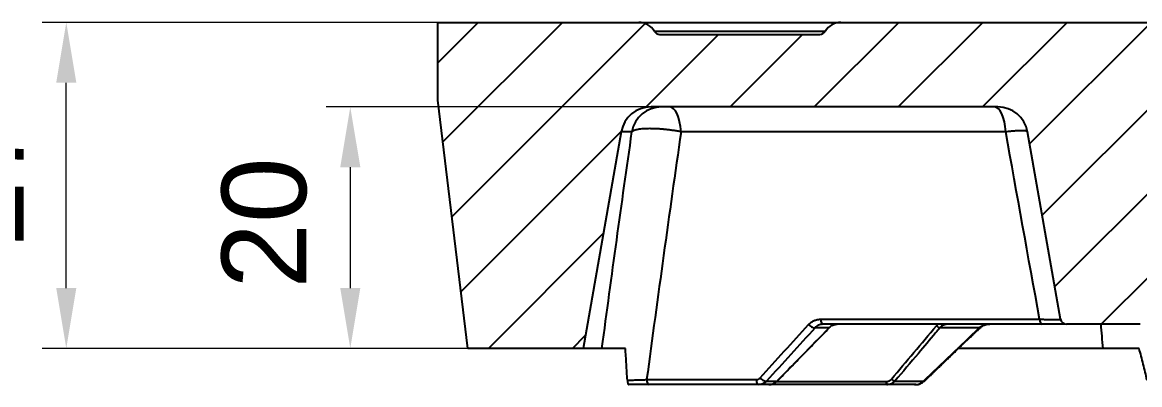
# Model space of a CAD drawing. Header units: millimetres. Extents: x -5 to 579, y 15 to 400.
# Drawn here: x 287 to 379.5, y 329.5 to 359.5 of the extents above; entities that cross this region are included whole.
import ezdxf

# ---------------------------------------------------------------- set-up
doc = ezdxf.new("R2010")
doc.units = ezdxf.units.MM
doc.layers.add('1', color=7, linetype='Continuous', true_color=0xffffff)
doc.styles.add('Arial', font='Arial')
doc.dimstyles.get("Standard").update_dxf_attribs({"dimtxt": 0.18, "dimasz": 0.18, "dimexe": 0.18, "dimexo": 0.0625, "dimgap": 0.09, "dimtad": 0, "dimtih": 1, "dimtoh": 1, "dimdec": 4, "dimzin": 0, "dimdsep": 46, "dimtxsty": 'Standard', "dimcen": 0.09, "dimadec": 0, "dimazin": 0, "dimtfac": 1, "dimtdec": 4, "dimtofl": 0, "dimtmove": 0, "dimatfit": 3, "dimfxl": 1, "dimtolj": 1, "dimtzin": 0, "dimarcsym": 0})

# ---------------------------------------------------------------- blocks, each defined once
blk = doc.blocks.new('_U3')
at = {"layer": '1', "color": 18, "linetype": 'Continuous', "lineweight": 13}
for p, q in [((340.557, 352.524), (312.134, 352.524)), ((314.134, 347.524), (314.134, 337.524)), ((323.853, 332.524), (312.134, 332.524))]:
    blk.add_line(p, q, dxfattribs=at)
at = {"layer": '1', "color": 18}
for points in [[(314.967, 347.524), (313.301, 347.524), (314.134, 352.524)], [(313.301, 337.524), (314.967, 337.524), (314.134, 332.524)]]:
    blk.add_solid(points, dxfattribs=at)
at = {"layer": 'Defpoints', "color": 0}
for p in [(340.557, 352.524), (314.134, 332.524), (323.853, 332.524)]:
    blk.add_point(p, dxfattribs=at)
at = {"layer": '1', "color": 18, "insert": (303.487, 337.47), "char_height": 7, "attachment_point": 1, "rotation": 90, "style": 'Arial'}
blk.add_mtext('\\A1;20', dxfattribs=at)
blk = doc.blocks.new('_U11')
at = {"layer": '1', "color": 18, "linetype": 'Continuous', "lineweight": 13}
for p, q in [((321.366, 359.524), (288.632, 359.524)), ((290.632, 337.524), (290.632, 354.524)), ((323.853, 332.524), (288.632, 332.524))]:
    blk.add_line(p, q, dxfattribs=at)
at = {"layer": '1', "color": 18}
for points in [[(291.465, 354.524), (289.799, 354.524), (290.632, 359.524)], [(289.799, 337.524), (291.465, 337.524), (290.632, 332.524)]]:
    blk.add_solid(points, dxfattribs=at)
at = {"layer": 'Defpoints', "color": 0}
for p in [(290.632, 359.524), (321.366, 359.524), (323.853, 332.524)]:
    blk.add_point(p, dxfattribs=at)
at = {"layer": '1', "color": 18, "insert": (280.104, 340.96), "char_height": 7, "attachment_point": 1, "rotation": 90, "style": 'Arial'}
blk.add_mtext('\\A1;27', dxfattribs=at)

msp = doc.modelspace()

# ---------------------------------------------------------------- hatches: boundary and pattern name
at = {"layer": '1'}
h = msp.add_hatch(dxfattribs=at)
h.set_pattern_fill('ANSI31', color=256, scale=1.55, style=0)
edge = h.paths.add_edge_path(flags=0)
edge.add_line((534.337, 332.524), (531.175, 350.458))
edge.add_arc((528.713, 350.024), 2.5, 10, 90)
edge.add_line((528.713, 352.524), (500.019, 352.524))
edge.add_arc((500.019, 350.024), 2.5, 90, 170)
edge.add_line((497.557, 350.458), (494.821, 334.937))
edge.add_arc((494.328, 335.024), 0.5, 270, 350, ccw=False)
edge.add_line((494.328, 334.524), (488.236, 334.524))
edge.add_arc((488.236, 334.824), 0.3, 190, 270, ccw=False)
edge.add_line((487.941, 334.772), (485.175, 350.458))
edge.add_arc((482.713, 350.024), 2.5, 10, 90)
edge.add_line((482.713, 352.524), (472.608, 352.524))
edge.add_line((472.608, 352.524), (472.608, 357.024))
edge.add_spline(control_points=[(472.608, 357.024), (472.753, 357.146), (472.898, 357.268), (473.186, 357.515), (473.329, 357.639), (473.757, 358.015), (474.04, 358.269), (474.32, 358.524)], knot_values=[0, 0, 0, 0, 0.25, 0.25, 0.5, 0.5, 1, 1, 1, 1], degree=3, periodic=0)
edge.add_line((474.32, 358.524), (478.168, 358.524))
edge.add_spline(control_points=[(478.168, 358.524), (478.214, 358.524), (478.259, 358.53), (478.314, 358.543), (478.326, 358.546), (478.347, 358.553), (478.358, 358.557), (478.391, 358.569), (478.432, 358.588), (478.471, 358.612), (478.508, 358.638), (478.526, 358.653), (478.577, 358.7), (478.606, 358.735), (478.63, 358.774)], knot_values=[0, 0, 0, 0, 0.25, 0.25, 0.3125, 0.3125, 0.375, 0.375, 0.5, 0.625, 0.625, 0.75, 0.75, 1, 1, 1, 1], degree=3, periodic=0)
edge.add_spline(control_points=[(478.63, 358.774), (478.666, 358.833), (478.706, 358.889), (478.793, 358.994), (478.839, 359.043), (478.914, 359.113), (478.94, 359.136), (478.994, 359.179), (479.021, 359.2), (479.105, 359.26), (479.221, 359.331), (479.345, 359.388), (479.441, 359.425), (479.473, 359.436), (479.539, 359.457), (479.572, 359.466), (479.671, 359.491), (479.738, 359.503), (479.873, 359.52), (479.942, 359.524), (480.011, 359.524)], knot_values=[0, 0, 0, 0, 0.125, 0.125, 0.25, 0.25, 0.3125, 0.3125, 0.375, 0.375, 0.5, 0.625, 0.625, 0.6875, 0.6875, 0.75, 0.75, 0.875, 0.875, 1, 1, 1, 1], degree=3, periodic=0)
edge.add_line((480.011, 359.524), (513, 359.524))
edge.add_arc((513, 358.024), 1.5, 30, 90, ccw=False)
edge.add_arc((514.732, 359.024), 0.5, 210, 270)
edge.add_line((514.732, 358.524), (528, 358.524))
edge.add_arc((528, 359.024), 0.5, 270, 330)
edge.add_arc((529.732, 358.024), 1.5, 90, 150, ccw=False)
edge.add_line((529.732, 359.524), (546.366, 359.524))
edge.add_line((546.366, 359.524), (546.366, 353.075))
edge.add_line((546.366, 353.075), (543.879, 332.524))
edge.add_line((543.879, 332.524), (534.337, 332.524))
edge = h.paths.add_edge_path(flags=0)
edge.add_arc((339.732, 359.024), 0.5, 210, 270)
edge.add_line((339.732, 358.524), (353, 358.524))
edge.add_arc((353, 359.024), 0.5, 270, 330)
edge.add_arc((354.732, 358.024), 1.5, 90, 150, ccw=False)
edge.add_line((354.732, 359.524), (387.721, 359.524))
edge.add_spline(control_points=[(387.721, 359.524), (387.79, 359.524), (387.859, 359.52), (387.994, 359.503), (388.061, 359.491), (388.16, 359.466), (388.209, 359.453), (388.258, 359.436), (388.29, 359.425), (388.307, 359.419), (388.387, 359.388), (388.511, 359.331), (388.627, 359.26), (388.697, 359.21), (388.711, 359.2), (388.738, 359.179), (388.752, 359.168), (388.792, 359.136), (388.818, 359.113), (388.893, 359.043), (388.94, 358.994), (389.026, 358.889), (389.066, 358.833), (389.102, 358.774)], knot_values=[0, 0, 0, 0, 0.125, 0.125, 0.25, 0.25, 0.3125, 0.34375, 0.34375, 0.375, 0.375, 0.5, 0.625, 0.625, 0.65625, 0.65625, 0.6875, 0.6875, 0.75, 0.75, 0.875, 0.875, 1, 1, 1, 1], degree=3, periodic=0)
edge.add_spline(control_points=[(389.102, 358.774), (389.127, 358.735), (389.156, 358.7), (389.206, 358.653), (389.224, 358.638), (389.261, 358.612), (389.3, 358.588), (389.342, 358.569), (389.385, 358.553), (389.407, 358.546), (389.473, 358.53), (389.518, 358.524), (389.564, 358.524)], knot_values=[0, 0, 0, 0, 0.25, 0.25, 0.375, 0.375, 0.5, 0.625, 0.625, 0.75, 0.75, 1, 1, 1, 1], degree=3, periodic=0)
edge.add_line((389.564, 358.524), (393.412, 358.524))
edge.add_spline(control_points=[(393.412, 358.524), (393.692, 358.269), (393.975, 358.015), (394.402, 357.64), (394.546, 357.515), (394.834, 357.268), (394.979, 357.146), (395.124, 357.024)], knot_values=[0, 0, 0, 0, 0.5, 0.5, 0.75, 0.75, 1, 1, 1, 1], degree=3, periodic=0)
edge.add_line((395.124, 357.024), (395.124, 352.524))
edge.add_line((395.124, 352.524), (385.019, 352.524))
edge.add_arc((385.019, 350.024), 2.5, 90, 170)
edge.add_line((382.557, 350.458), (379.791, 334.772))
edge.add_arc((379.496, 334.824), 0.3, 270, 350, ccw=False)
edge.add_line((379.496, 334.524), (373.404, 334.524))
edge.add_arc((373.404, 335.024), 0.5, 190, 270, ccw=False)
edge.add_line((372.912, 334.937), (370.175, 350.458))
edge.add_arc((367.713, 350.024), 2.5, 10, 90)
edge.add_line((367.713, 352.524), (339.019, 352.524))
edge.add_arc((339.019, 350.024), 2.5, 90, 170)
edge.add_line((336.557, 350.458), (333.395, 332.524))
edge.add_line((333.395, 332.524), (323.853, 332.524))
edge.add_line((323.853, 332.524), (321.366, 353.075))
edge.add_line((321.366, 353.075), (321.366, 359.524))
edge.add_line((321.366, 359.524), (338, 359.524))
edge.add_arc((338, 358.024), 1.5, 30, 90, ccw=False)
edge = h.paths.add_edge_path(flags=0)
edge.add_line((404.32, 358.524), (412.103, 358.524))
edge.add_spline(control_points=[(412.103, 358.524), (412.149, 358.524), (412.194, 358.53), (412.25, 358.543), (412.261, 358.546), (412.282, 358.553), (412.293, 358.557), (412.325, 358.569), (412.367, 358.588), (412.405, 358.612), (412.443, 358.639), (412.461, 358.653), (412.511, 358.7), (412.54, 358.735), (412.564, 358.774)], knot_values=[0, 0, 0, 0, 0.25, 0.25, 0.3125, 0.3125, 0.375, 0.375, 0.5, 0.625, 0.625, 0.75, 0.75, 1, 1, 1, 1], degree=3, periodic=0)
edge.add_spline(control_points=[(412.564, 358.774), (412.6, 358.833), (412.64, 358.889), (412.727, 358.995), (412.774, 359.045), (412.838, 359.103), (412.85, 359.114), (412.876, 359.137), (412.89, 359.148), (412.93, 359.181), (412.958, 359.202), (413.042, 359.261), (413.1, 359.297), (413.221, 359.361), (413.283, 359.389), (413.38, 359.426), (413.413, 359.437), (413.478, 359.458), (413.512, 359.467), (413.611, 359.491), (413.746, 359.516), (413.883, 359.524), (413.952, 359.524)], knot_values=[0, 0, 0, 0, 0.125, 0.125, 0.25, 0.25, 0.28125, 0.28125, 0.3125, 0.3125, 0.375, 0.375, 0.5, 0.5, 0.625, 0.625, 0.6875, 0.6875, 0.75, 0.75, 0.875, 1, 1, 1, 1], degree=3, periodic=0)
edge.add_line((413.952, 359.524), (453.78, 359.524))
edge.add_spline(control_points=[(453.78, 359.524), (453.849, 359.524), (453.986, 359.516), (454.12, 359.491), (454.22, 359.467), (454.27, 359.453), (454.319, 359.437), (454.351, 359.426), (454.368, 359.42), (454.449, 359.389), (454.574, 359.333), (454.691, 359.261), (454.775, 359.202), (454.802, 359.181), (454.856, 359.137), (454.882, 359.114), (454.958, 359.044), (455.005, 358.995), (455.092, 358.889), (455.132, 358.833), (455.168, 358.774)], knot_values=[0, 0, 0, 0, 0.125, 0.25, 0.25, 0.3125, 0.34375, 0.34375, 0.375, 0.375, 0.5, 0.625, 0.625, 0.6875, 0.6875, 0.75, 0.75, 0.875, 0.875, 1, 1, 1, 1], degree=3, periodic=0)
edge.add_spline(control_points=[(455.168, 358.774), (455.192, 358.735), (455.221, 358.7), (455.272, 358.653), (455.289, 358.639), (455.327, 358.612), (455.365, 358.588), (455.407, 358.569), (455.439, 358.557), (455.45, 358.553), (455.472, 358.546), (455.483, 358.543), (455.538, 358.53), (455.583, 358.524), (455.629, 358.524)], knot_values=[0, 0, 0, 0, 0.25, 0.25, 0.375, 0.375, 0.5, 0.625, 0.625, 0.6875, 0.6875, 0.75, 0.75, 1, 1, 1, 1], degree=3, periodic=0)
edge.add_line((455.629, 358.524), (463.412, 358.524))
edge.add_spline(control_points=[(463.412, 358.524), (463.692, 358.269), (463.975, 358.015), (464.402, 357.64), (464.546, 357.515), (464.834, 357.268), (464.979, 357.146), (465.124, 357.024)], knot_values=[0, 0, 0, 0, 0.5, 0.5, 0.75, 0.75, 1, 1, 1, 1], degree=3, periodic=0)
edge.add_line((465.124, 357.024), (465.124, 352.524))
edge.add_line((465.124, 352.524), (462.922, 352.524))
edge.add_line((462.922, 352.524), (458.866, 329.524))
edge.add_line((458.866, 329.524), (448.866, 329.524))
edge.add_line((448.866, 329.524), (441.361, 342.524))
edge.add_line((441.361, 342.524), (426.372, 342.524))
edge.add_line((426.372, 342.524), (418.866, 329.524))
edge.add_line((418.866, 329.524), (408.866, 329.524))
edge.add_line((408.866, 329.524), (404.811, 352.524))
edge.add_line((404.811, 352.524), (402.608, 352.524))
edge.add_line((402.608, 352.524), (402.608, 357.024))
edge.add_spline(control_points=[(402.608, 357.024), (402.753, 357.146), (402.898, 357.268), (403.186, 357.515), (403.329, 357.639), (403.757, 358.015), (404.04, 358.269), (404.32, 358.524)], knot_values=[0, 0, 0, 0, 0.25, 0.25, 0.5, 0.5, 1, 1, 1, 1], degree=3, periodic=0)

# ---------------------------------------------------------------- linework, layer by layer
for p, q in [((321.366, 353.075), (321.366, 359.524)), ((321.366, 359.524), (338, 359.524)), ((338, 359.524), (354.736, 359.524)), ((353.429, 358.774), (339.299, 358.774)), ((354.732, 359.524), (387.721, 359.524)), ((339.732, 358.524), (353, 358.524)), ((323.853, 332.524), (321.366, 353.075)), ((367.713, 352.524), (339.019, 352.524)), ((336.557, 350.458), (333.395, 332.524)), ((337.44, 350.458), (336.557, 350.458)), ((368.374, 350.458), (341.505, 350.458)), ((372.912, 334.937), (370.175, 350.458)), ((353.049, 334.937), (371.178, 334.937)), ((353.762, 334.231), (352.597, 334.231)), ((371.368, 334.524), (353.239, 334.524)), ((353.762, 334.231), (353.771, 334.234)), ((366.184, 334.231), (362.93, 334.231)), ((366.238, 334.221), (366.239, 334.223)), ((379.496, 334.524), (373.404, 334.524)), ((333.395, 332.524), (323.853, 332.524)), ((334.961, 332.524), (333.395, 332.524)), ((376.424, 332.524), (364.386, 332.524)), ((338.659, 329.937), (347.715, 329.937)), ((347.904, 329.524), (338.849, 329.524)), ((348.768, 329.524), (347.904, 329.524)), ((348.579, 329.817), (349.446, 329.817)), ((358.58, 329.524), (348.768, 329.524)), ((349.396, 329.772), (358.467, 329.772)), ((349.446, 329.817), (349.454, 329.819)), ((360.925, 329.524), (358.58, 329.524)), ((359.206, 329.817), (361.567, 329.817))]:
    msp.add_line(p, q, dxfattribs=at)
for centre, radius, start, end in [((338, 358.024), 1.5, 30, 90), ((339.732, 359.024), 0.5, 210, 270), ((353, 359.024), 0.5, 270, 330), ((354.732, 358.024), 1.5, 90, 150), ((339.019, 350.024), 2.5, 90, 170), ((367.713, 350.024), 2.5, 10, 90), ((373.404, 335.024), 0.5, 190, 270)]:
    msp.add_arc(centre, radius, start, end, dxfattribs=at)
for centre, major_axis, ratio, start_param, end_param in [((339.88, 350.024), (0, 2.5), 0.990926, 0, 1.396263), ((340.557, 350.024), (0, 2.5), 0.384977, 4.886922, 6.283185), ((367.426, 350.024), (0, 2.5), 0.384977, 4.886922, 6.283185), ((353.239, 335.024), (0, 0.5), 0.384977, 1.745329, 3.141593), ((371.368, 335.024), (0, 0.5), 0.384977, 1.745329, 3.141593), ((352.249, 334.585), (-0.369, 0.337), 0.389136, 1.407362, 3.006828), ((362.748, 334.443), (-0.229, 0.193), 0.380109, 1.395562, 2.739975), ((365.895, 334.585), (0.345, -0.362), 0.164275, 5.860359, 6.25937), ((348.232, 330.171), (-0.37, 0.336), 0.388557, 1.40576, 2.991357), ((338.849, 330.024), (0, 0.5), 0.384977, 1.745329, 3.141593), ((347.904, 330.024), (0, 0.5), 0.384977, 1.745329, 3.141593), ((358.58, 329.824), (0, 0.3), 0.380387, 1.745329, 3.141593), ((359.024, 330.029), (-0.229, 0.193), 0.380105, 1.395552, 2.738868), ((361.273, 330.171), (0.346, -0.361), 0.162816, 5.873638, 6.295429)]:
    msp.add_ellipse(centre, major_axis=major_axis, ratio=ratio, start_param=start_param, end_param=end_param, dxfattribs=at)
for points, degree in [([(334.961, 332.524), (335.762, 338.508), (336.587, 344.487), (337.44, 350.458)], 3), ([(341.505, 350.458), (340.522, 343.626), (339.575, 336.785), (338.659, 329.937)], 3), ([(371.178, 334.937), (370.235, 340.11), (369.3, 345.283), (368.374, 350.458)], 3), ([(348.043, 330.084), (349.379, 331.558), (350.718, 333.03), (352.06, 334.498)], 3), ([(352.597, 334.231), (351.255, 332.763), (349.916, 331.291), (348.579, 329.817)], 3), ([(349.454, 329.819), (353.771, 334.234)], 1), ([(358.911, 329.977), (360.153, 331.448), (361.394, 332.92), (362.635, 334.391)], 3), ([(361.567, 329.817), (363.104, 331.291), (364.643, 332.763), (366.184, 334.231)], 3), ([(361.631, 329.795), (363.924, 332.023), (366.239, 334.223)], 2), ([(362.635, 334.391), (362.682, 334.446), (362.732, 334.495), (362.787, 334.539)], 3), ([(376.424, 332.524), (376.367, 333.191), (376.311, 333.858), (376.255, 334.525)], 3)]:
    msp.add_open_spline(points, degree=degree, dxfattribs=at)
for points, knots in [([(341.505, 350.458), (341.401, 350.479), (341.296, 350.498), (341.134, 350.526), (341.079, 350.535), (340.97, 350.552), (340.915, 350.56), (340.751, 350.585), (340.53, 350.614), (340.308, 350.639), (340.168, 350.653), (340.14, 350.656), (340.085, 350.662), (340.001, 350.669), (339.919, 350.676), (339.755, 350.689), (339.647, 350.696), (339.434, 350.707), (339.329, 350.712), (339.2, 350.715), (339.174, 350.716), (339.123, 350.717), (339.047, 350.718), (338.973, 350.719), (338.828, 350.719), (338.735, 350.717), (338.554, 350.712), (338.467, 350.707), (338.301, 350.696), (338.222, 350.688), (338.075, 350.671), (338.007, 350.662), (337.879, 350.639), (337.82, 350.627), (337.739, 350.606), (337.714, 350.599), (337.666, 350.584), (337.643, 350.576), (337.58, 350.552), (337.544, 350.534), (337.483, 350.498), (337.459, 350.479), (337.44, 350.458)], [0, 0, 0, 0, 0.0625, 0.0625, 0.09375, 0.09375, 0.125, 0.125, 0.1875, 0.25, 0.25, 0.265625, 0.265625, 0.28125, 0.3125, 0.3125, 0.375, 0.375, 0.4375, 0.4375, 0.453125, 0.453125, 0.46875, 0.5, 0.5, 0.5625, 0.5625, 0.625, 0.625, 0.6875, 0.6875, 0.75, 0.75, 0.8125, 0.8125, 0.84375, 0.84375, 0.875, 0.875, 0.9375, 0.9375, 1, 1, 1, 1]), ([(370.19, 350.458), (370.191, 350.473), (370.181, 350.485), (370.15, 350.502), (370.137, 350.507), (370.105, 350.516), (370.087, 350.52), (370.025, 350.531), (369.973, 350.537), (369.896, 350.541), (369.88, 350.542), (369.847, 350.544), (369.83, 350.544), (369.776, 350.546), (369.738, 350.546), (369.617, 350.546), (369.529, 350.544), (369.384, 350.539), (369.333, 350.536), (369.254, 350.532), (369.227, 350.53), (369.173, 350.527), (369.145, 350.525), (369.005, 350.516), (368.886, 350.507), (368.639, 350.485), (368.509, 350.473), (368.374, 350.458)], [0, 0, 0, 0, 0.125, 0.125, 0.1875, 0.1875, 0.25, 0.25, 0.375, 0.375, 0.40625, 0.40625, 0.4375, 0.4375, 0.5, 0.5, 0.625, 0.625, 0.6875, 0.6875, 0.71875, 0.71875, 0.75, 0.75, 0.875, 0.875, 1, 1, 1, 1]), ([(352.06, 334.498), (352.124, 334.568), (352.193, 334.629), (352.305, 334.711), (352.344, 334.736), (352.404, 334.77), (352.424, 334.782), (352.466, 334.803), (352.487, 334.813), (352.592, 334.86), (352.68, 334.888), (352.816, 334.917), (352.861, 334.925), (352.931, 334.932), (352.955, 334.934), (353.002, 334.937), (353.026, 334.937), (353.049, 334.937)], [0, 0, 0, 0, 0.25, 0.25, 0.375, 0.375, 0.4375, 0.4375, 0.5, 0.5, 0.75, 0.75, 0.875, 0.875, 0.9375, 0.9375, 1, 1, 1, 1]), ([(371.178, 334.937), (371.319, 334.934), (371.589, 334.929), (371.834, 334.925), (371.979, 334.923), (372.008, 334.923), (372.064, 334.922), (372.147, 334.921), (372.225, 334.92), (372.374, 334.919), (372.464, 334.919), (372.564, 334.919), (372.584, 334.919), (372.622, 334.919), (372.641, 334.919), (372.694, 334.919), (372.726, 334.919), (372.816, 334.921), (372.865, 334.922), (372.921, 334.924), (372.937, 334.925), (372.953, 334.926), (372.956, 334.926), (372.958, 334.927)], [0, 0, 0, 0, 0.15157, 0.303139, 0.303139, 0.341032, 0.341032, 0.378924, 0.454709, 0.454709, 0.606279, 0.606279, 0.644171, 0.644171, 0.682064, 0.682064, 0.757849, 0.757849, 0.909418, 0.909418, 0.985203, 0.985203, 1, 1, 1, 1]), ([(349.446, 329.817), (349.584, 329.958), (349.722, 330.1), (350.414, 330.807), (350.967, 331.372), (352.267, 332.702), (353.015, 333.467), (353.762, 334.231)], [0, 0, 0, 0, 0.096092, 0.096092, 0.480459, 0.480459, 1, 1, 1, 1]), ([(353.239, 334.524), (353.223, 334.524), (353.208, 334.524), (353.177, 334.522), (353.161, 334.521), (353.115, 334.516), (353.085, 334.511), (352.997, 334.491), (352.94, 334.472), (352.872, 334.441), (352.858, 334.434), (352.831, 334.42), (352.792, 334.398), (352.755, 334.373), (352.683, 334.319), (352.638, 334.278), (352.597, 334.231)], [0, 0, 0, 0, 0.0625, 0.0625, 0.125, 0.125, 0.25, 0.25, 0.5, 0.5, 0.5625, 0.5625, 0.625, 0.75, 0.75, 1, 1, 1, 1]), ([(353.762, 334.231), (353.785, 334.255), (353.809, 334.277), (353.846, 334.308), (353.859, 334.319), (353.885, 334.338), (353.898, 334.348), (353.963, 334.393), (354.018, 334.424), (354.09, 334.455), (354.105, 334.461), (354.134, 334.472), (354.149, 334.477), (354.193, 334.491), (354.223, 334.499), (354.312, 334.518), (354.372, 334.524), (354.432, 334.524)], [0, 0, 0, 0, 0.125, 0.125, 0.1875, 0.1875, 0.25, 0.25, 0.5, 0.5, 0.5625, 0.5625, 0.625, 0.625, 0.75, 0.75, 1, 1, 1, 1]), ([(362.93, 334.231), (362.811, 334.09), (362.692, 333.948), (362.095, 333.241), (361.618, 332.676), (360.496, 331.346), (359.851, 330.581), (359.206, 329.817)], [0, 0, 0, 0, 0.096092, 0.096092, 0.480459, 0.480459, 1, 1, 1, 1]), ([(363.573, 334.524), (363.541, 334.524), (363.51, 334.523), (363.464, 334.518), (363.449, 334.516), (363.418, 334.511), (363.403, 334.508), (363.329, 334.492), (363.271, 334.474), (363.203, 334.442), (363.189, 334.436), (363.162, 334.422), (363.149, 334.414), (363.11, 334.391), (363.085, 334.374), (363.013, 334.32), (362.97, 334.278), (362.93, 334.231)], [0, 0, 0, 0, 0.125, 0.125, 0.1875, 0.1875, 0.25, 0.25, 0.5, 0.5, 0.5625, 0.5625, 0.625, 0.625, 0.75, 0.75, 1, 1, 1, 1]), ([(366.184, 334.231), (366.211, 334.254), (366.239, 334.276), (366.297, 334.318), (366.326, 334.337), (366.416, 334.391), (366.478, 334.422), (366.576, 334.46), (366.609, 334.471), (366.675, 334.49), (366.709, 334.498), (366.809, 334.517), (366.877, 334.524), (366.945, 334.524)], [0, 0, 0, 0, 0.125, 0.125, 0.25, 0.25, 0.5, 0.5, 0.625, 0.625, 0.75, 0.75, 1, 1, 1, 1]), ([(366.248, 334.21), (366.3, 334.269), (366.451, 334.407), (366.742, 334.518), (366.949, 334.529), (367.046, 334.518)], [0, 0, 0, 0, 0.234973, 0.649855, 1, 1, 1, 1]), ([(373.268, 334.524), (373.248, 334.524), (373.227, 334.524), (373.17, 334.524), (373.132, 334.524), (373.07, 334.524), (373.048, 334.524), (373.004, 334.524), (372.981, 334.524), (372.864, 334.524), (372.759, 334.524), (372.586, 334.524), (372.526, 334.524), (372.431, 334.524), (372.399, 334.524), (372.35, 334.524), (372.333, 334.524), (372.3, 334.524), (372.283, 334.524), (372.131, 334.524), (371.845, 334.524), (371.532, 334.524), (371.368, 334.524)], [0, 0, 0, 0, 0.060017, 0.060017, 0.154016, 0.154016, 0.201015, 0.201015, 0.248014, 0.248014, 0.43601, 0.43601, 0.530009, 0.530009, 0.577008, 0.577008, 0.600507, 0.600507, 0.624007, 0.624007, 0.812003, 1, 1, 1, 1]), ([(336.898, 332.524), (336.774, 332.524), (336.533, 332.524), (336.308, 332.524), (336.172, 332.524), (336.145, 332.524), (336.092, 332.524), (336.014, 332.524), (335.939, 332.524), (335.794, 332.524), (335.703, 332.524), (335.577, 332.524), (335.536, 332.524), (335.478, 332.524), (335.459, 332.524), (335.421, 332.524), (335.403, 332.524), (335.315, 332.524), (335.252, 332.524), (335.142, 332.524), (335.095, 332.524), (335.046, 332.524), (335.036, 332.524), (335.018, 332.524), (334.993, 332.524), (334.973, 332.524), (334.961, 332.524)], [0, 0, 0, 0, 0.125, 0.25, 0.25, 0.28125, 0.28125, 0.3125, 0.375, 0.375, 0.5, 0.5, 0.5625, 0.5625, 0.59375, 0.59375, 0.625, 0.625, 0.75, 0.75, 0.875, 0.875, 0.90625, 0.90625, 0.9375, 1, 1, 1, 1]), ([(337.061, 329.897), (337.035, 330.337), (337.008, 330.776), (336.954, 331.652), (336.926, 332.089), (336.898, 332.524)], [0, 0, 0, 0, 0.5, 0.5, 1, 1, 1, 1]), ([(379.41, 332.524), (379.292, 332.524), (379.051, 332.524), (378.798, 332.524), (378.637, 332.524), (378.604, 332.524), (378.539, 332.524), (378.441, 332.524), (378.343, 332.524), (378.147, 332.524), (378.017, 332.524), (377.822, 332.524), (377.757, 332.524), (377.659, 332.524), (377.627, 332.524), (377.562, 332.524), (377.529, 332.524), (377.369, 332.524), (377.244, 332.524), (376.999, 332.524), (376.879, 332.524), (376.733, 332.524), (376.704, 332.524), (376.647, 332.524), (376.561, 332.524), (376.478, 332.524), (376.424, 332.524)], [0, 0, 0, 0, 0.125, 0.25, 0.25, 0.28125, 0.28125, 0.3125, 0.375, 0.375, 0.5, 0.5, 0.5625, 0.5625, 0.59375, 0.59375, 0.625, 0.625, 0.75, 0.75, 0.875, 0.875, 0.90625, 0.90625, 0.9375, 1, 1, 1, 1]), ([(380.072, 329.897), (379.968, 330.337), (379.861, 330.776), (379.641, 331.652), (379.527, 332.089), (379.41, 332.524)], [0, 0, 0, 0, 0.5, 0.5, 1, 1, 1, 1]), ([(347.715, 329.937), (347.731, 329.937), (347.746, 329.938), (347.777, 329.941), (347.792, 329.944), (347.837, 329.954), (347.866, 329.963), (347.908, 329.982), (347.922, 329.989), (347.949, 330.004), (347.962, 330.013), (347.999, 330.04), (348.022, 330.061), (348.043, 330.084)], [0, 0, 0, 0, 0.125, 0.125, 0.25, 0.25, 0.5, 0.5, 0.625, 0.625, 0.75, 0.75, 1, 1, 1, 1]), ([(337.061, 329.897), (337.195, 329.899), (337.33, 329.901), (337.534, 329.905), (337.602, 329.907), (337.74, 329.91), (337.808, 329.911), (338.01, 329.917), (338.143, 329.92), (338.404, 329.928), (338.533, 329.933), (338.659, 329.937)], [0, 0, 0, 0, 0.25, 0.25, 0.375, 0.375, 0.5, 0.5, 0.75, 0.75, 1, 1, 1, 1]), ([(337.061, 329.897), (337.062, 329.869), (337.064, 329.843), (337.07, 329.792), (337.073, 329.768), (337.08, 329.721), (337.083, 329.7), (337.09, 329.67), (337.092, 329.661), (337.096, 329.642), (337.099, 329.634), (337.106, 329.609), (337.111, 329.594), (337.122, 329.569), (337.128, 329.559), (337.139, 329.541), (337.151, 329.528), (337.163, 329.524), (337.169, 329.524)], [0, 0, 0, 0, 0.125, 0.125, 0.25, 0.25, 0.375, 0.375, 0.4375, 0.4375, 0.5, 0.5, 0.625, 0.625, 0.75, 0.75, 0.875, 1, 1, 1, 1]), ([(338.849, 329.524), (338.716, 329.524), (338.445, 329.524), (338.167, 329.524), (337.955, 329.524), (337.884, 329.524), (337.741, 329.524), (337.669, 329.524), (337.453, 329.524), (337.311, 329.524), (337.169, 329.524)], [0, 0, 0, 0, 0.25, 0.5, 0.5, 0.625, 0.625, 0.75, 0.75, 1, 1, 1, 1]), ([(348.579, 329.817), (348.535, 329.77), (348.487, 329.729), (348.41, 329.675), (348.384, 329.658), (348.329, 329.627), (348.3, 329.613), (348.214, 329.575), (348.154, 329.556), (348.062, 329.537), (348.031, 329.532), (347.984, 329.527), (347.968, 329.526), (347.936, 329.525), (347.92, 329.524), (347.904, 329.524)], [0, 0, 0, 0, 0.25, 0.25, 0.375, 0.375, 0.5, 0.5, 0.75, 0.75, 0.875, 0.875, 0.9375, 0.9375, 1, 1, 1, 1]), ([(348.768, 329.524), (348.83, 329.524), (348.892, 329.531), (348.983, 329.549), (349.013, 329.557), (349.058, 329.572), (349.073, 329.577), (349.103, 329.588), (349.117, 329.594), (349.19, 329.625), (349.245, 329.656), (349.311, 329.701), (349.324, 329.71), (349.349, 329.73), (349.362, 329.74), (349.399, 329.771), (349.423, 329.794), (349.446, 329.817)], [0, 0, 0, 0, 0.25, 0.25, 0.375, 0.375, 0.4375, 0.4375, 0.5, 0.5, 0.75, 0.75, 0.8125, 0.8125, 0.875, 0.875, 1, 1, 1, 1]), ([(358.467, 329.772), (358.489, 329.772), (358.51, 329.773), (358.552, 329.778), (358.573, 329.781), (358.635, 329.794), (358.674, 329.808), (358.722, 329.829), (358.731, 329.834), (358.75, 329.844), (358.759, 329.849), (358.786, 329.865), (358.803, 329.877), (358.853, 329.915), (358.884, 329.944), (358.911, 329.977)], [0, 0, 0, 0, 0.125, 0.125, 0.25, 0.25, 0.5, 0.5, 0.5625, 0.5625, 0.625, 0.625, 0.75, 0.75, 1, 1, 1, 1]), ([(359.206, 329.817), (359.166, 329.77), (359.123, 329.729), (359.052, 329.675), (359.028, 329.658), (358.989, 329.635), (358.976, 329.627), (358.95, 329.613), (358.937, 329.606), (358.87, 329.575), (358.814, 329.556), (358.742, 329.54), (358.728, 329.537), (358.699, 329.533), (358.684, 329.531), (358.639, 329.526), (358.61, 329.524), (358.58, 329.524)], [0, 0, 0, 0, 0.25, 0.25, 0.375, 0.375, 0.4375, 0.4375, 0.5, 0.5, 0.75, 0.75, 0.8125, 0.8125, 0.875, 0.875, 1, 1, 1, 1]), ([(360.809, 329.531), (360.917, 329.519), (361.133, 329.529), (361.42, 329.637), (361.559, 329.765), (361.608, 329.822)], [0, 0, 0, 0, 0.356754, 0.754982, 1, 1, 1, 1]), ([(360.925, 329.524), (360.983, 329.524), (361.041, 329.531), (361.127, 329.55), (361.156, 329.558), (361.212, 329.577), (361.241, 329.588), (361.323, 329.625), (361.376, 329.656), (361.45, 329.71), (361.475, 329.73), (361.522, 329.772), (361.545, 329.794), (361.567, 329.817)], [0, 0, 0, 0, 0.25, 0.25, 0.375, 0.375, 0.5, 0.5, 0.75, 0.75, 0.875, 0.875, 1, 1, 1, 1])]:
    msp.add_open_spline(points, degree=3, knots=knots, dxfattribs=at)

# ---------------------------------------------------------------- dimensions: what is measured, and where the dimension line sits
for base, p1, p2, picture, middle in [((290.632, 359.524), (323.853, 332.524), (321.366, 359.524), '_U11', (290.632, 346.024)), ((314.134, 332.524), (340.557, 352.524), (323.853, 332.524), '_U3', (314.134, 342.524))]:
    dim = msp.add_linear_dim(base=base, p1=p1, p2=p2, angle=90, dimstyle='Standard', override={"dimtxt": 7, "dimasz": 5, "dimexe": 2, "dimexo": 0, "dimgap": 3.5, "dimtad": 1, "dimtih": 0, "dimtoh": 0, "dimdec": 1, "dimlfac": 1, "dimzin": 8, "dimdsep": 44, "dimlunit": 2, "dimtxsty": 'Arial', "dimsah": 1, "dimse1": 0, "dimse2": 0, "dimsd1": 0, "dimsd2": 0, "dimclrd": 18, "dimclre": 18, "dimclrt": 18, "dimtol": 0, "dimtm": -0.1, "dimtfac": 0.357143, "dimtdec": 2, "dimtofl": 1, "dimtmove": 0, "dimtzin": 8, "dimlwd": 13, "dimlwe": 13}, dxfattribs=at)
    dim.commit()
    dim.dimension.update_dxf_attribs({"geometry": picture, "text_midpoint": middle, "dimtype": 160})

doc.saveas('drawing.dxf')
